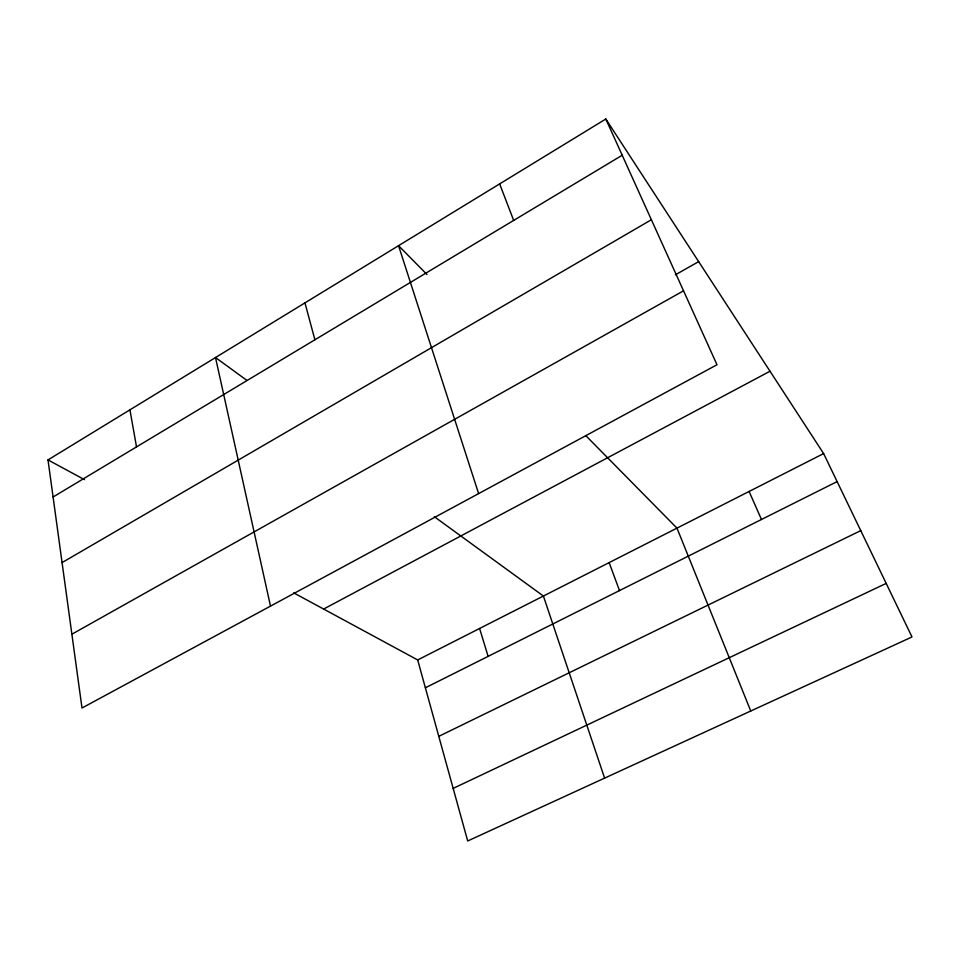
<?xml version="1.0" encoding="UTF-8"?>
<svg xmlns="http://www.w3.org/2000/svg" width="960" height="960" viewBox="0 0 960 960"><rect width="100%" height="100%" fill="white"/><g stroke="black" fill="none" stroke-linecap="round" stroke-linejoin="round"><path stroke-width="1.44" d="M605.82 119.016L716.988 364.752L81.996 708.012L48 459.912L605.82 119.016L823.62 453.576L912 636.96L467.7 840.984L417.684 659.952L293.7 592.86M53.088 497.004L622.212 155.244M62.076 562.596L651.384 219.744M675.372 274.824L698.664 261.636M71.88 634.212L683.532 290.82M323.628 609.048L770.016 371.232M417.684 659.952L823.62 453.576M425.376 687.792L837.132 481.596M438.792 736.344L860.76 530.628M453.168 788.388L886.188 583.404M48 459.912L84.456 479.64M246.84 380.34L215.508 357.54L270.504 606.108M434.328 516.708L543.408 596.04L604.608 778.116M426.972 274.5L398.556 245.676L478.62 493.608M585.732 435.564L676.98 528.132L750.756 711.012M749.1 491.46L761.472 519.492M499.644 183.9L513.672 220.416M609.156 562.608L619.488 590.592M479.604 628.476L488.124 656.376M304.956 302.88L314.904 339.78M129.936 409.836L136.512 446.916"/></g></svg>
